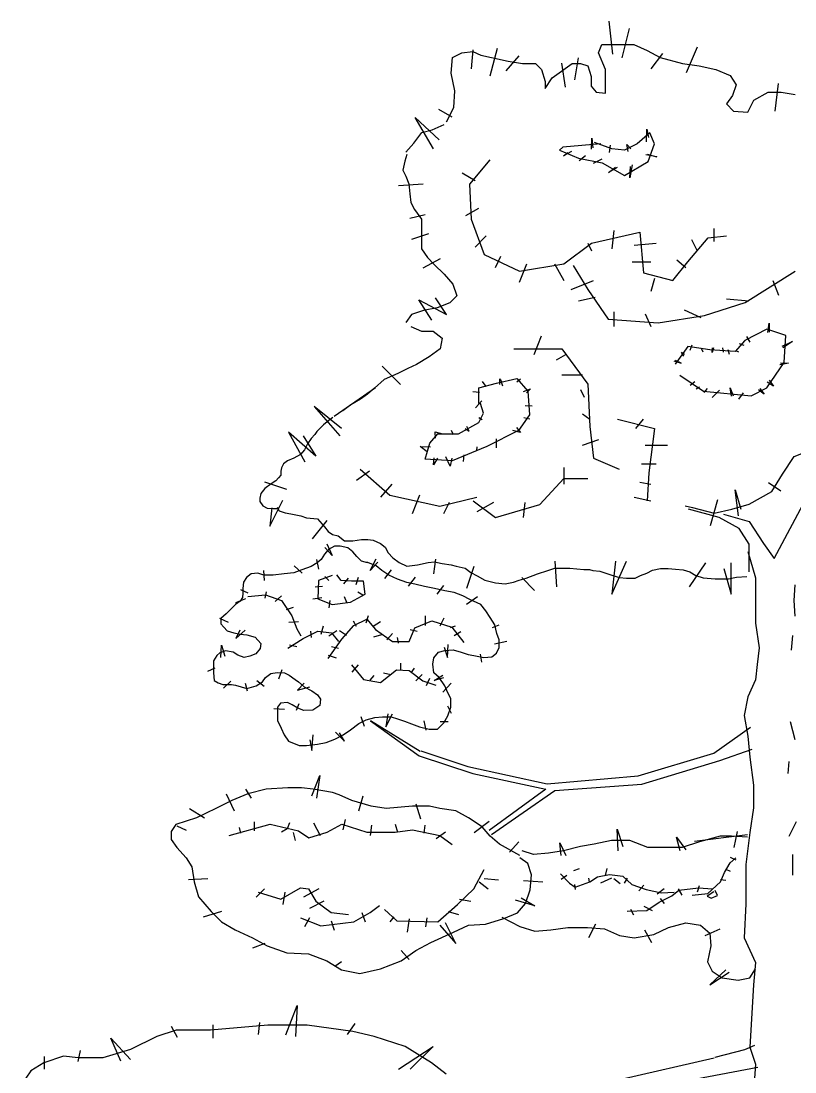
# Model space of a CAD drawing. Extents: x -2.43 to 2.41, y -0.04 to 6.77.
# Drawn here: x -2.053 to 0.241, y 3.659 to 6.773 of the extents above; entities that cross this region are included whole.
import ezdxf

# ---------------------------------------------------------------- set-up
doc = ezdxf.new("R2010")
doc.units = 0
doc.header["$LTSCALE"] = 25
doc.header["$MEASUREMENT"] = 0
doc.layers.get('0').update_dxf_attribs({"linetype": 'CONTINUOUS'})

msp = doc.modelspace()

# ---------------------------------------------------------------- linework, layer by layer
for p, q in [((-0.2981, 6.6745), (-0.309, 6.7726)), ((-0.2709, 6.6636), (-0.2491, 6.7508)), ((-0.3412, 6.6784), (-0.3306, 6.703)), ((-0.3306, 6.703), (-0.2849, 6.703)), ((-0.2849, 6.703), (-0.2357, 6.703)), ((-0.2357, 6.703), (-0.197, 6.6854)), ((-0.0802, 6.62), (-0.0476, 6.6963)), ((-0.7771, 6.6186), (-0.7736, 6.6643)), ((-0.7736, 6.6643), (-0.7455, 6.6784)), ((-0.7455, 6.6784), (-0.7138, 6.6819)), ((-0.7129, 6.6876), (-0.7185, 6.6309)), ((-0.7138, 6.6819), (-0.6892, 6.6713)), ((-0.6892, 6.6713), (-0.6576, 6.6643)), ((-0.6413, 6.6909), (-0.6631, 6.6091)), ((-0.6576, 6.6643), (-0.6084, 6.6537)), ((-0.6141, 6.6255), (-0.576, 6.6691)), ((-0.3201, 6.6291), (-0.3412, 6.6784)), ((-0.197, 6.6854), (-0.1583, 6.6643)), ((-0.1517, 6.6762), (-0.1857, 6.6309)), ((-0.1583, 6.6643), (-0.0915, 6.6467)), ((-0.6084, 6.6537), (-0.5662, 6.6467)), ((-0.5662, 6.6467), (-0.5275, 6.6467)), ((-0.5275, 6.6467), (-0.5099, 6.6291)), ((-0.4783, 6.6045), (-0.4185, 6.6467)), ((-0.4507, 6.6473), (-0.4398, 6.5764)), ((-0.4185, 6.6467), (-0.3939, 6.6467)), ((-0.4016, 6.6636), (-0.4125, 6.5982)), ((-0.3939, 6.6467), (-0.3728, 6.6397)), ((-0.3728, 6.6397), (-0.3622, 6.608)), ((-0.0915, 6.6467), (-0.0423, 6.6397)), ((-0.0423, 6.6397), (0.0069, 6.6291)), ((-0.7666, 6.5658), (-0.7771, 6.6186)), ((-0.5099, 6.6291), (-0.4994, 6.5939)), ((-0.4994, 6.5728), (-0.4783, 6.6045)), ((-0.3622, 6.608), (-0.3622, 6.5799)), ((-0.3201, 6.5939), (-0.3201, 6.6291)), ((0.0069, 6.6291), (0.0491, 6.6115)), ((0.0491, 6.6115), (0.0667, 6.5834)), ((-0.4994, 6.5939), (-0.4994, 6.5728)), ((-0.3622, 6.5799), (-0.3482, 6.5623)), ((-0.3201, 6.5588), (-0.3201, 6.5939)), ((0.0667, 6.5834), (0.0562, 6.5517)), ((0.1921, 6.5873), (0.1813, 6.5055)), ((-0.7701, 6.5166), (-0.7666, 6.5658)), ((-0.3482, 6.5623), (-0.3201, 6.5588)), ((0.0562, 6.5517), (0.0386, 6.5271)), ((0.1194, 6.5377), (0.1616, 6.5623)), ((0.1616, 6.5623), (0.2003, 6.5623)), ((0.2003, 6.5623), (0.2425, 6.5552)), ((-0.8149, 6.5117), (-0.7752, 6.489)), ((-0.7912, 6.4743), (-0.7701, 6.5166)), ((0.0386, 6.5271), (0.0597, 6.506)), ((0.1019, 6.5025), (0.1194, 6.5377)), ((-0.8299, 6.3936), (-0.8843, 6.4863)), ((-0.8843, 6.4863), (-0.8135, 6.4208)), ((0.0597, 6.506), (0.1019, 6.5025)), ((-0.8648, 6.4424), (-0.8336, 6.4502)), ((-0.8336, 6.4502), (-0.7986, 6.4658)), ((-0.1987, 6.415), (-0.198, 6.4521)), ((-0.198, 6.4521), (-0.1923, 6.4271)), ((-0.8882, 6.4112), (-0.8648, 6.4424)), ((-0.3621, 6.3928), (-0.3607, 6.4257)), ((-0.3607, 6.4257), (-0.3578, 6.3971)), ((-0.1889, 6.4412), (-0.2264, 6.4084)), ((-0.1748, 6.4084), (-0.1889, 6.4412)), ((-0.9115, 6.3839), (-0.8882, 6.4112)), ((-0.4468, 6.399), (-0.4562, 6.3896)), ((-0.4562, 6.3896), (-0.3999, 6.3661)), ((-0.3343, 6.4084), (-0.4468, 6.399)), ((-0.4213, 6.3864), (-0.4449, 6.3728)), ((-0.3014, 6.3943), (-0.353, 6.4131)), ((-0.3086, 6.3828), (-0.305, 6.405)), ((-0.2639, 6.3896), (-0.3014, 6.3943)), ((-0.2264, 6.4084), (-0.2639, 6.3896)), ((-0.253, 6.3857), (-0.2565, 6.4064)), ((-0.2565, 6.4064), (-0.2451, 6.3935)), ((-0.1936, 6.3568), (-0.1748, 6.4084)), ((-0.9151, 6.3569), (-0.9209, 6.3307)), ((-0.9093, 6.3772), (-0.9151, 6.3569)), ((-0.663, 6.3609), (-0.7234, 6.2896)), ((-0.4449, 6.3728), (-0.432, 6.3828)), ((-0.3999, 6.3661), (-0.3296, 6.3521)), ((-0.3799, 6.3728), (-0.3985, 6.3586)), ((-0.3314, 6.3629), (-0.3564, 6.3507)), ((-0.2639, 6.3145), (-0.1936, 6.3568)), ((-0.1681, 6.37), (-0.2009, 6.3764)), ((-0.1966, 6.3786), (-0.1681, 6.37)), ((-0.9209, 6.3307), (-0.9122, 6.3132)), ((-0.7453, 6.3225), (-0.7069, 6.3006)), ((-0.3296, 6.3521), (-0.2639, 6.3145)), ((-0.3115, 6.3236), (-0.2908, 6.3393)), ((-0.2851, 6.3386), (-0.3115, 6.3236)), ((-0.2408, 6.3464), (-0.248, 6.3079)), ((-0.248, 6.3079), (-0.2465, 6.3414)), ((-0.934, 6.2848), (-0.8603, 6.2905)), ((-0.9122, 6.3132), (-0.9034, 6.2899)), ((-0.9034, 6.2899), (-0.9005, 6.2608)), ((-0.9005, 6.2608), (-0.8976, 6.2346)), ((-0.7234, 6.2896), (-0.7179, 6.1853)), ((-0.8976, 6.2346), (-0.886, 6.2143)), ((-0.8999, 6.1884), (-0.8546, 6.1997)), ((-0.886, 6.2143), (-0.8656, 6.1852)), ((-0.7343, 6.1963), (-0.6959, 6.2183)), ((-0.8656, 6.1852), (-0.8656, 6.159)), ((-0.7179, 6.1853), (-0.6795, 6.0811)), ((-0.8943, 6.126), (-0.8433, 6.143)), ((-0.8656, 6.159), (-0.8656, 6.1328)), ((-0.7069, 6.103), (-0.674, 6.1359)), ((-0.3614, 6.114), (-0.2188, 6.1469)), ((-0.2956, 6.1524), (-0.3011, 6.0975)), ((-0.2188, 6.1469), (-0.2079, 6.0262)), ((-0.0159, 6.1305), (0.0389, 6.1359)), ((0.0005, 6.1579), (0.0005, 6.1195)), ((-0.8656, 6.1328), (-0.8656, 6.0979)), ((-0.4437, 6.0536), (-0.3614, 6.114)), ((-0.3724, 6.114), (-0.3614, 6.0921)), ((-0.2353, 6.1085), (-0.1695, 6.114)), ((-0.0763, 6.0591), (-0.0159, 6.1305)), ((-0.0653, 6.125), (-0.0488, 6.0921)), ((-0.8656, 6.0979), (-0.8482, 6.0717)), ((-0.6795, 6.0811), (-0.5753, 6.0317)), ((-0.6466, 6.0427), (-0.6301, 6.0756)), ((-0.8603, 6.0409), (-0.8092, 6.0693)), ((-0.8482, 6.0717), (-0.8278, 6.0513)), ((-0.8278, 6.0513), (-0.7988, 6.0222)), ((-0.5753, 6.0317), (-0.4437, 6.0536)), ((-0.5753, 5.9988), (-0.5534, 6.0536)), ((-0.4711, 6.0536), (-0.4437, 6.0043)), ((-0.4163, 6.0482), (-0.3724, 5.9768)), ((-0.2408, 6.0591), (-0.1859, 6.0591)), ((-0.1201, 6.0043), (-0.0763, 6.0591)), ((-0.1092, 6.0646), (-0.0817, 6.0427)), ((-0.7988, 6.0222), (-0.7726, 5.9931)), ((-0.2079, 6.0262), (-0.1201, 6.0043)), ((0.0937, 5.9384), (0.2418, 6.0317)), ((-0.7726, 5.9931), (-0.761, 5.9582)), ((-0.4217, 5.9768), (-0.3559, 6.0043)), ((-0.175, 6.0097), (-0.1859, 5.9713)), ((0.176, 6.0043), (0.1925, 5.9604)), ((-0.7917, 5.903), (-0.8244, 5.9521)), ((-0.761, 5.9582), (-0.7813, 5.9378)), ((-0.3998, 5.9439), (-0.3505, 5.9549)), ((-0.3724, 5.9768), (-0.3121, 5.889)), ((0.0389, 5.9494), (0.1047, 5.9439)), ((-0.8353, 5.8867), (-0.8734, 5.9466)), ((-0.8734, 5.9466), (-0.7917, 5.903)), ((-0.8191, 5.9232), (-0.8598, 5.9145)), ((-0.7813, 5.9378), (-0.8191, 5.9232)), ((-0.0872, 5.9165), (-0.0379, 5.8945)), ((-0.0269, 5.9), (0.0937, 5.9384)), ((-0.8947, 5.9029), (-0.9122, 5.8796)), ((-0.8598, 5.9145), (-0.8947, 5.9029)), ((-0.3121, 5.889), (-0.164, 5.878)), ((-0.2956, 5.911), (-0.2956, 5.8671)), ((-0.2024, 5.9055), (-0.1859, 5.8671)), ((-0.164, 5.878), (-0.0269, 5.9)), ((-0.8976, 5.868), (-0.8656, 5.8534)), ((0.1581, 5.8594), (0.0924, 5.8265)), ((0.2144, 5.8406), (0.1581, 5.8594)), ((0.161, 5.8496), (0.1646, 5.8773)), ((0.1646, 5.8773), (0.1654, 5.8505)), ((-0.8656, 5.8534), (-0.8308, 5.8534)), ((-0.8308, 5.8534), (-0.8046, 5.833)), ((-0.8046, 5.833), (-0.8104, 5.801)), ((-0.5314, 5.7848), (-0.5095, 5.8396)), ((0.0924, 5.8265), (0.0643, 5.7937)), ((0.0975, 5.8379), (0.1073, 5.8209)), ((0.2097, 5.7609), (0.2144, 5.8406)), ((-0.8104, 5.801), (-0.8424, 5.7777)), ((-0.5917, 5.8012), (-0.4492, 5.8012)), ((-0.4492, 5.8012), (-0.3724, 5.697)), ((-0.0764, 5.8078), (-0.1139, 5.7562)), ((-0.0107, 5.7984), (-0.0764, 5.8078)), ((-0.0645, 5.812), (-0.0698, 5.7968)), ((-0.0367, 5.803), (-0.0314, 5.7923)), ((0.0643, 5.7937), (-0.0107, 5.7984)), ((0, 5.8039), (-0.0036, 5.7905)), ((-0.0036, 5.7905), (-0.0027, 5.8039)), ((0.0295, 5.7914), (0.0277, 5.8048)), ((0.042, 5.7995), (0.0465, 5.786)), ((0.0653, 5.7968), (0.0742, 5.7923)), ((0.076, 5.8174), (0.0903, 5.812)), ((0.203, 5.8093), (0.2343, 5.8227)), ((0.2343, 5.8227), (0.2057, 5.8048)), ((-0.8424, 5.7777), (-0.8802, 5.7545)), ((-0.4656, 5.7683), (-0.4382, 5.7848)), ((-0.1172, 5.7654), (-0.0958, 5.7592)), ((-0.0958, 5.7592), (-0.1128, 5.7672)), ((-0.0877, 5.7798), (-0.0949, 5.7914)), ((-0.0949, 5.7914), (-0.0859, 5.7851)), ((0.1581, 5.6858), (0.2097, 5.7609)), ((-0.9824, 5.7504), (-0.9279, 5.6959)), ((-0.9064, 5.7428), (-0.9354, 5.7283)), ((-0.8802, 5.7545), (-0.9064, 5.7428)), ((0.2218, 5.7592), (0.1968, 5.7538)), ((0.1985, 5.7601), (0.2218, 5.7592)), ((-0.9761, 5.7108), (-1.0052, 5.6846)), ((-0.9354, 5.7283), (-0.9761, 5.7108)), ((-0.6953, 5.6858), (-0.6437, 5.6999)), ((-0.6856, 5.705), (-0.6752, 5.6894)), ((-0.6437, 5.6999), (-0.5828, 5.7139)), ((-0.6335, 5.6959), (-0.6335, 5.7129)), ((-0.6335, 5.7129), (-0.6309, 5.7103)), ((-0.6309, 5.7103), (-0.6257, 5.692)), ((-0.5828, 5.7139), (-0.55, 5.6764)), ((-0.5827, 5.7037), (-0.5723, 5.7129)), ((-0.4492, 5.7244), (-0.3888, 5.7244)), ((-0.0998, 5.7233), (-0.0295, 5.6764)), ((-0.0555, 5.7037), (-0.0689, 5.693)), ((0.178, 5.6903), (0.1592, 5.7028)), ((0.1646, 5.7082), (0.178, 5.6903)), ((-1.1246, 5.6017), (-1.0023, 5.6867)), ((-1.0052, 5.6846), (-1.0256, 5.6672)), ((-0.7129, 5.6751), (-0.6934, 5.6725)), ((-0.6953, 5.6389), (-0.6953, 5.6858)), ((-0.5632, 5.6751), (-0.5423, 5.6829)), ((-0.5423, 5.6829), (-0.554, 5.6712)), ((-0.55, 5.6764), (-0.5453, 5.606)), ((-0.3943, 5.6805), (-0.3834, 5.6586)), ((-0.3724, 5.697), (-0.3669, 5.5708)), ((-0.0412, 5.6876), (-0.051, 5.6822)), ((-0.0295, 5.6764), (0.1112, 5.6623)), ((-0.0188, 5.684), (-0.0287, 5.6724)), ((0.0178, 5.6786), (-0.0036, 5.6572)), ((0.0536, 5.6616), (0.0492, 5.6858)), ((0.0492, 5.6858), (0.0581, 5.6625)), ((0.0876, 5.6706), (0.0742, 5.6518)), ((0.1112, 5.6623), (0.1581, 5.6858)), ((0.1502, 5.667), (0.1332, 5.6795)), ((0.1377, 5.684), (0.1502, 5.667)), ((-1.0459, 5.6526), (-1.075, 5.6352)), ((-1.0256, 5.6672), (-1.0459, 5.6526)), ((-0.7051, 5.6269), (-0.6869, 5.6477)), ((-0.6813, 5.6107), (-0.6906, 5.6389)), ((-1.1022, 5.5651), (-1.184, 5.6305)), ((-1.184, 5.6305), (-1.1077, 5.5433)), ((-1.075, 5.6352), (-1.0983, 5.6177)), ((-0.6953, 5.5826), (-0.6813, 5.6107)), ((-0.5453, 5.606), (-0.5781, 5.5591)), ((-0.558, 5.6334), (-0.5371, 5.6321)), ((-0.3888, 5.6092), (-0.3669, 5.5927)), ((-1.1557, 5.5765), (-1.1755, 5.5567)), ((-1.1405, 5.5887), (-1.1557, 5.5765)), ((-1.1283, 5.5979), (-1.1405, 5.5887)), ((-0.7563, 5.5497), (-0.6953, 5.5826)), ((-0.696, 5.5982), (-0.6856, 5.5917)), ((-0.5619, 5.5982), (-0.5449, 5.5943)), ((-0.2846, 5.5927), (-0.175, 5.5653)), ((-0.2298, 5.5653), (-0.2079, 5.5927)), ((-1.1785, 5.4833), (-1.2602, 5.5542)), ((-1.2602, 5.5542), (-1.2112, 5.467)), ((-1.2166, 5.5433), (-1.1785, 5.4833)), ((-1.1816, 5.5476), (-1.1923, 5.5354)), ((-1.1755, 5.5567), (-1.1816, 5.5476)), ((-0.8407, 5.5216), (-0.8172, 5.5497)), ((-0.8236, 5.537), (-0.8249, 5.5552)), ((-0.8249, 5.5552), (-0.8028, 5.55)), ((-0.8172, 5.5497), (-0.7563, 5.5497)), ((-0.7702, 5.5461), (-0.7768, 5.5591)), ((-0.7364, 5.5656), (-0.7247, 5.5578)), ((-0.7247, 5.5578), (-0.7312, 5.5708)), ((-0.5781, 5.5591), (-0.6719, 5.5122)), ((-0.5723, 5.5539), (-0.5944, 5.5591)), ((-0.584, 5.5682), (-0.5723, 5.5539)), ((-0.3669, 5.5708), (-0.3559, 5.4775)), ((-0.175, 5.5653), (-0.1914, 5.4336)), ((-1.203, 5.5201), (-1.2121, 5.5018)), ((-1.1923, 5.5354), (-1.203, 5.5201)), ((-0.8484, 5.4966), (-0.8692, 5.5122)), ((-0.8692, 5.5122), (-0.8393, 5.5109)), ((-0.8547, 5.4746), (-0.8407, 5.5216)), ((-0.6719, 5.5122), (-0.775, 5.4699)), ((-0.6439, 5.5344), (-0.6439, 5.5083)), ((-0.3888, 5.5159), (-0.3395, 5.5323)), ((-0.2024, 5.5159), (-0.1366, 5.5159)), ((-1.2243, 5.4881), (-1.2441, 5.4774)), ((-1.2121, 5.5018), (-1.2243, 5.4881)), ((-0.7807, 5.4536), (-0.7937, 5.4809)), ((-0.7403, 5.4875), (-0.7416, 5.4679)), ((-0.7012, 5.5109), (-0.7025, 5.5005)), ((0.2046, 5.4302), (0.2392, 5.4821)), ((0.2392, 5.4821), (0.301, 5.5069)), ((-1.2746, 5.4607), (-1.2807, 5.4485)), ((-1.2624, 5.4698), (-1.2746, 5.4607)), ((-1.2441, 5.4774), (-1.2624, 5.4698)), ((-0.775, 5.4699), (-0.8547, 5.4746)), ((-0.8302, 5.4575), (-0.8276, 5.4783)), ((-0.8184, 5.477), (-0.8302, 5.4575)), ((-0.7755, 5.477), (-0.7807, 5.4536)), ((-0.4437, 5.45), (-0.4437, 5.4007)), ((-0.3559, 5.4775), (-0.2792, 5.4446)), ((-0.2134, 5.461), (-0.1695, 5.461)), ((-1.2898, 5.4195), (-1.2974, 5.4104)), ((-1.2822, 5.4271), (-1.2898, 5.4195)), ((-1.2807, 5.4485), (-1.2822, 5.4393)), ((-1.2822, 5.4393), (-1.2822, 5.4271)), ((-1.0195, 5.4391), (-1.0579, 5.4116)), ((-1.0469, 5.4446), (-0.9592, 5.3677)), ((-0.1914, 5.4336), (-0.1969, 5.3513)), ((0.1725, 5.3783), (0.2046, 5.4302)), ((-1.3294, 5.3875), (-1.3416, 5.3723)), ((-1.331, 5.407), (-1.2657, 5.3852)), ((-1.3112, 5.4012), (-1.3294, 5.3875)), ((-1.2974, 5.4104), (-1.3112, 5.4012)), ((-0.9537, 5.4007), (-0.9866, 5.3622)), ((-0.515, 5.3403), (-0.4437, 5.4171)), ((-0.4437, 5.4171), (-0.3724, 5.4171)), ((-0.2188, 5.4061), (-0.1859, 5.4007)), ((0.1626, 5.4055), (0.1997, 5.3808)), ((-1.3416, 5.3723), (-1.3447, 5.3585)), ((-1.3447, 5.3585), (-1.3447, 5.3494)), ((-0.9592, 5.3677), (-0.8111, 5.3348)), ((-0.8714, 5.3677), (-0.8934, 5.3129)), ((-0.8111, 5.3348), (-0.7014, 5.3622)), ((-0.2353, 5.3622), (-0.1859, 5.3513)), ((0.0737, 5.3066), (0.0638, 5.3832)), ((0.0638, 5.3832), (0.0811, 5.3264)), ((0.1058, 5.3412), (0.1725, 5.3783)), ((0.1799, 5.1805), (0.2812, 5.3709)), ((-1.3447, 5.3494), (-1.3355, 5.3357)), ((-1.3355, 5.3357), (-1.3233, 5.3296)), ((-1.3233, 5.3296), (-1.3051, 5.328)), ((-1.3147, 5.2762), (-1.2766, 5.3525)), ((-1.3092, 5.3307), (-1.3147, 5.2762)), ((-1.3051, 5.328), (-1.2929, 5.328)), ((-1.2931, 5.3325), (-1.2873, 5.3209)), ((-0.7837, 5.3458), (-0.8001, 5.3129)), ((-0.7124, 5.3513), (-0.6466, 5.3019)), ((-0.6521, 5.3458), (-0.7014, 5.3183)), ((-0.6466, 5.3019), (-0.515, 5.3403)), ((-0.5588, 5.3458), (-0.5643, 5.3019)), ((-0.0844, 5.3363), (-0.0622, 5.3313)), ((0.0169, 5.3017), (-0.0745, 5.3264)), ((-0.0622, 5.3313), (0.002, 5.314)), ((0.0119, 5.3536), (-0.0103, 5.2769)), ((0.002, 5.314), (0.0539, 5.3264)), ((0.0539, 5.3264), (0.1058, 5.3412)), ((-1.2873, 5.3209), (-1.2699, 5.315)), ((-1.2699, 5.315), (-1.2524, 5.3121)), ((-1.2524, 5.3121), (-1.2233, 5.3063)), ((-1.2233, 5.3063), (-1.2059, 5.3005)), ((-1.2059, 5.3005), (-1.1739, 5.2976)), ((-1.1739, 5.2976), (-1.1535, 5.2743)), ((0.0761, 5.2695), (0.0169, 5.3017)), ((0.0292, 5.3115), (0.1058, 5.2893)), ((-1.1458, 5.2925), (-1.1894, 5.238)), ((-1.1535, 5.2743), (-1.1419, 5.2597)), ((0.1058, 5.2225), (0.0761, 5.2695)), ((0.1058, 5.2893), (0.1478, 5.225)), ((-1.1419, 5.2597), (-1.1289, 5.2511)), ((-1.1289, 5.2511), (-1.1123, 5.247)), ((-1.1123, 5.247), (-1.0936, 5.2324)), ((-1.0936, 5.2324), (-1.0686, 5.2324)), ((-1.0686, 5.2324), (-1.0437, 5.2366)), ((-1.0437, 5.2366), (-1.0249, 5.2366)), ((-1.0249, 5.2366), (-1.0083, 5.2345)), ((-1.0083, 5.2345), (-0.9875, 5.2241)), ((-1.1409, 5.2065), (-1.1529, 5.1928)), ((-1.1303, 5.189), (-1.1524, 5.2132)), ((-1.1464, 5.2232), (-1.1303, 5.189)), ((-1.1238, 5.2168), (-1.1409, 5.2065)), ((-1.1066, 5.2168), (-1.1238, 5.2168)), ((-1.0843, 5.2117), (-1.1066, 5.2168)), ((-1.0689, 5.1997), (-1.0843, 5.2117)), ((-0.9875, 5.2241), (-0.973, 5.2137)), ((-0.973, 5.2137), (-0.9647, 5.197)), ((0.1018, 5.2006), (0.1241, 5.1224)), ((0.1058, 5.141), (0.1058, 5.2225)), ((0.1478, 5.225), (0.1799, 5.1805)), ((-1.1766, 5.1769), (-1.1706, 5.1487)), ((-1.1632, 5.1773), (-1.1752, 5.1671)), ((-1.1529, 5.1928), (-1.1632, 5.1773)), ((-1.0569, 5.1859), (-1.0689, 5.1997)), ((-1.0431, 5.1722), (-1.0569, 5.1859)), ((-1.026, 5.1671), (-1.0431, 5.1722)), ((-1.0176, 5.1447), (-0.9995, 5.1789)), ((-0.9647, 5.197), (-0.9501, 5.1825)), ((-0.9501, 5.1825), (-0.9314, 5.1679)), ((-0.8462, 5.1679), (-0.8274, 5.17)), ((-0.8244, 5.1781), (-0.8299, 5.1345)), ((-0.8274, 5.17), (-0.8046, 5.1658)), ((-0.4703, 5.1726), (-0.4649, 5.0963)), ((-0.2905, 5.1726), (-0.3014, 5.0745)), ((-0.3014, 5.0745), (-0.2579, 5.1726)), ((-1.3336, 5.1447), (-1.3316, 5.1145)), ((-1.2198, 5.1465), (-1.2438, 5.1379)), ((-1.243, 5.1588), (-1.2189, 5.1366)), ((-1.1924, 5.1568), (-1.2198, 5.1465)), ((-1.1752, 5.1671), (-1.1924, 5.1568)), ((-1.0003, 5.1585), (-1.0277, 5.1688)), ((-0.9954, 5.1688), (-1.0176, 5.1447)), ((-0.9831, 5.1447), (-1.0003, 5.1585)), ((-0.9625, 5.131), (-0.9831, 5.1447)), ((-0.9552, 5.1467), (-0.9753, 5.1205)), ((-0.9314, 5.1679), (-0.9085, 5.1575)), ((-0.9085, 5.1575), (-0.8773, 5.1617)), ((-0.8773, 5.1617), (-0.8462, 5.1679)), ((-0.8046, 5.1658), (-0.7775, 5.1617)), ((-0.7775, 5.1617), (-0.763, 5.1575)), ((-0.763, 5.1575), (-0.736, 5.1513)), ((-0.736, 5.1513), (-0.7193, 5.1388)), ((-0.71, 5.1563), (-0.7318, 5.0909)), ((-0.7193, 5.1388), (-0.7006, 5.1284)), ((-0.5218, 5.1346), (-0.4906, 5.145)), ((-0.4906, 5.145), (-0.4699, 5.1513)), ((-0.4699, 5.1513), (-0.4428, 5.1513)), ((-0.4428, 5.1513), (-0.4262, 5.1513)), ((-0.4262, 5.1513), (-0.4054, 5.1492)), ((-0.4054, 5.1492), (-0.3846, 5.1471)), ((-0.3846, 5.1471), (-0.368, 5.1471)), ((-0.368, 5.1471), (-0.3576, 5.145)), ((-0.3576, 5.145), (-0.3368, 5.143)), ((-0.3368, 5.143), (-0.3015, 5.1305)), ((-0.1977, 5.1368), (-0.1806, 5.1453)), ((-0.1806, 5.1453), (-0.1568, 5.1504)), ((-0.1568, 5.1504), (-0.1346, 5.1504)), ((-0.1346, 5.1504), (-0.1125, 5.1487)), ((-0.1125, 5.1487), (-0.0903, 5.147)), ((-0.0903, 5.147), (-0.0698, 5.1402)), ((-0.0236, 5.1672), (-0.0726, 5.0963)), ((-0.0698, 5.1402), (-0.0528, 5.13)), ((0.0309, 5.1508), (0.0527, 5.0745)), ((0.0527, 5.0745), (0.0527, 5.1672)), ((-1.3931, 5.1104), (-1.3948, 5.0915)), ((-1.3845, 5.1241), (-1.3931, 5.1104)), ((-1.3708, 5.1344), (-1.3845, 5.1241)), ((-1.3502, 5.1362), (-1.3708, 5.1344)), ((-1.333, 5.131), (-1.3502, 5.1362)), ((-1.3056, 5.131), (-1.333, 5.131)), ((-1.273, 5.1344), (-1.3056, 5.131)), ((-1.2438, 5.1379), (-1.273, 5.1344)), ((-1.1708, 5.115), (-1.1732, 5.0602)), ((-1.1303, 5.1293), (-1.1708, 5.115)), ((-1.1518, 5.1269), (-1.1399, 5.115)), ((-1.1041, 5.115), (-1.1161, 5.1316)), ((-1.0732, 5.1126), (-1.1041, 5.115)), ((-1.0827, 5.1221), (-1.097, 5.1054)), ((-1.0375, 5.1126), (-1.0732, 5.1126)), ((-1.0589, 5.1031), (-1.0518, 5.1245)), ((-1.0327, 5.0745), (-1.0375, 5.1126)), ((-0.9368, 5.119), (-0.9625, 5.131)), ((-0.9094, 5.1087), (-0.9368, 5.119)), ((-0.8853, 5.1036), (-0.9094, 5.1087)), ((-0.8847, 5.1245), (-0.9048, 5.0983)), ((-0.7006, 5.1284), (-0.6778, 5.1159)), ((-0.6778, 5.1159), (-0.6466, 5.1076)), ((-0.6466, 5.1076), (-0.6175, 5.1055)), ((-0.6175, 5.1055), (-0.5925, 5.1097)), ((-0.5925, 5.1097), (-0.5759, 5.1159)), ((-0.5759, 5.1159), (-0.5551, 5.1222)), ((-0.5684, 5.1236), (-0.5302, 5.0854)), ((-0.5551, 5.1222), (-0.5218, 5.1346)), ((-0.3015, 5.1305), (-0.2786, 5.1242)), ((-0.2786, 5.1242), (-0.2578, 5.1222)), ((-0.2578, 5.1222), (-0.2453, 5.1222)), ((-0.2453, 5.1222), (-0.2318, 5.1214)), ((-0.2318, 5.1214), (-0.2164, 5.13)), ((-0.2164, 5.13), (-0.1977, 5.1368)), ((-0.0528, 5.13), (-0.0306, 5.1231)), ((-0.0306, 5.1231), (0.0052, 5.1197)), ((0.0052, 5.1197), (0.0444, 5.1197)), ((0.0444, 5.1197), (0.0682, 5.1249)), ((0.0682, 5.1249), (0.0989, 5.1266)), ((0.1241, 5.1224), (0.1241, 5.061)), ((-1.4021, 5.0883), (-1.3799, 5.0782)), ((-1.3948, 5.0778), (-1.3965, 5.0641)), ((-1.3948, 5.0915), (-1.3948, 5.0778)), ((-1.3256, 5.0816), (-1.3303, 5.0626)), ((-1.1803, 5.0959), (-1.1589, 5.0983)), ((-1.0541, 5.0816), (-1.0399, 5.0721)), ((-0.8562, 5.0967), (-0.8853, 5.1036)), ((-0.827, 5.0915), (-0.8562, 5.0967)), ((-0.7961, 5.0847), (-0.827, 5.0915)), ((-0.8002, 5.1004), (-0.8203, 5.0742)), ((-0.7687, 5.0795), (-0.7961, 5.0847)), ((-0.743, 5.0692), (-0.7687, 5.0795)), ((0.2413, 5.1021), (0.2377, 5.0556)), ((-1.4033, 5.0538), (-1.4171, 5.0435)), ((-1.4162, 5.05), (-1.386, 5.0621)), ((-1.3965, 5.0641), (-1.4033, 5.0538)), ((-1.3803, 5.0673), (-1.3279, 5.0721)), ((-1.3279, 5.0721), (-1.2803, 5.0554)), ((-1.2803, 5.0697), (-1.2994, 5.053)), ((-1.2803, 5.0554), (-1.2494, 5.0102)), ((-1.1875, 5.0602), (-1.1613, 5.0649)), ((-1.1732, 5.0602), (-1.1303, 5.0435)), ((-1.1375, 5.0554), (-1.1399, 5.034)), ((-1.1303, 5.0435), (-1.0756, 5.0507)), ((-1.0946, 5.0673), (-1.0875, 5.0507)), ((-1.0756, 5.0507), (-1.0327, 5.0745)), ((-0.7224, 5.0589), (-0.743, 5.0692)), ((-0.6995, 5.0661), (-0.7317, 5.044)), ((-0.6898, 5.0435), (-0.7224, 5.0589)), ((0.1241, 5.061), (0.1241, 4.9884)), ((0.2377, 5.0556), (0.2413, 5.009)), ((-1.4445, 5.016), (-1.46, 5.0023)), ((-1.4308, 5.0298), (-1.4445, 5.016)), ((-1.4171, 5.0435), (-1.4308, 5.0298)), ((-1.266, 5.0292), (-1.2446, 5.0364)), ((-0.6744, 5.0246), (-0.6898, 5.0435)), ((-0.6624, 5.0057), (-0.6744, 5.0246)), ((-1.4645, 5.0037), (-1.4383, 4.9916)), ((-1.46, 5.0023), (-1.46, 4.9869)), ((-1.46, 4.9869), (-1.4514, 4.9766)), ((-1.2589, 4.9911), (-1.2303, 4.9935)), ((-1.2494, 5.0102), (-1.2351, 4.9721)), ((-1.0684, 4.9959), (-1.0589, 4.9792)), ((-1.0661, 4.9816), (-1.028, 5.0006)), ((-1.0232, 5.0102), (-1.0303, 4.9887)), ((-1.028, 5.0006), (-1.0018, 4.9697)), ((-1.0089, 4.9792), (-0.9875, 4.9935)), ((-0.8851, 4.9744), (-0.8351, 4.9959)), ((-0.8542, 5.0102), (-0.8542, 4.9816)), ((-0.8351, 4.9959), (-0.7756, 4.9768)), ((-0.7994, 5.003), (-0.8113, 4.9792)), ((-0.6486, 4.9834), (-0.6624, 5.0057)), ((-0.6552, 4.9755), (-0.6351, 4.9835)), ((-0.6418, 4.9577), (-0.6486, 4.9834)), ((0.1241, 4.9884), (0.1353, 4.9159)), ((-1.4514, 4.9766), (-1.4411, 4.9663)), ((-1.4411, 4.9663), (-1.4222, 4.9594)), ((-1.4222, 4.9594), (-1.4033, 4.956)), ((-1.4041, 4.9674), (-1.4162, 4.9433)), ((-1.4162, 4.9433), (-1.388, 4.9674)), ((-1.4033, 4.956), (-1.3828, 4.9542)), ((-1.3828, 4.9542), (-1.3588, 4.9474)), ((-1.2351, 4.9721), (-1.2232, 4.9506)), ((-1.216, 4.9435), (-1.1732, 4.9649)), ((-1.1946, 4.9649), (-1.1922, 4.9459)), ((-1.1732, 4.9649), (-1.1327, 4.9601)), ((-1.1565, 4.9792), (-1.1637, 4.9554)), ((-1.1399, 4.9506), (-1.1161, 4.9673)), ((-1.1327, 4.9601), (-1.1113, 4.9339)), ((-1.1089, 4.9673), (-1.0875, 4.953)), ((-1.1018, 4.9411), (-1.0661, 4.9816)), ((-1.0065, 4.9482), (-0.9827, 4.9554)), ((-1.0018, 4.9697), (-0.9518, 4.9339)), ((-0.9684, 4.9387), (-0.9518, 4.9578)), ((-0.9018, 4.9339), (-0.8851, 4.9744)), ((-0.8994, 4.9697), (-0.878, 4.9649)), ((-0.7661, 4.9792), (-0.7804, 4.9744)), ((-0.7756, 4.9768), (-0.7399, 4.9316)), ((-0.7494, 4.9625), (-0.7685, 4.9506)), ((-0.6349, 4.9388), (-0.6418, 4.9577)), ((0.2341, 4.9517), (0.2306, 4.9087)), ((-1.4604, 4.8869), (-1.4584, 4.9231)), ((-1.4584, 4.9231), (-1.4484, 4.8909)), ((-1.3588, 4.9474), (-1.3416, 4.9285)), ((-1.3416, 4.9285), (-1.3433, 4.9131)), ((-1.2613, 4.9149), (-1.216, 4.9435)), ((-1.2565, 4.9244), (-1.2351, 4.9196)), ((-1.1422, 4.8839), (-1.1018, 4.9411)), ((-0.9518, 4.9339), (-0.9018, 4.9339)), ((-0.9375, 4.9459), (-0.9351, 4.9292)), ((-0.7881, 4.8869), (-0.7861, 4.9251)), ((-0.6492, 4.9271), (-0.6129, 4.9352)), ((-0.6349, 4.9165), (-0.6349, 4.9388)), ((-1.472, 4.8925), (-1.4823, 4.877)), ((-1.4634, 4.901), (-1.472, 4.8925)), ((-1.4462, 4.9062), (-1.4634, 4.901)), ((-1.4239, 4.9028), (-1.4462, 4.9062)), ((-1.4102, 4.8942), (-1.4239, 4.9028)), ((-1.3913, 4.8873), (-1.4102, 4.8942)), ((-1.3742, 4.8907), (-1.3913, 4.8873)), ((-1.357, 4.8976), (-1.3742, 4.8907)), ((-1.3433, 4.9131), (-1.357, 4.8976)), ((-1.1422, 4.8934), (-1.1184, 4.8863)), ((-1.1327, 4.9196), (-1.1113, 4.9149)), ((-0.8287, 4.8856), (-0.815, 4.9028)), ((-0.815, 4.9028), (-0.7961, 4.9079)), ((-0.7981, 4.9171), (-0.7881, 4.8869)), ((-0.7961, 4.9079), (-0.7721, 4.9096)), ((-0.7721, 4.9096), (-0.7481, 4.9028)), ((-0.7481, 4.9028), (-0.7275, 4.8959)), ((-0.7275, 4.8959), (-0.7104, 4.8925)), ((-0.7104, 4.8925), (-0.6812, 4.8873)), ((-0.6915, 4.8969), (-0.6874, 4.8728)), ((-0.6812, 4.8873), (-0.6572, 4.889)), ((-0.6572, 4.889), (-0.6435, 4.8993)), ((-0.6435, 4.8993), (-0.6349, 4.9165)), ((0.1353, 4.9159), (0.1297, 4.8656)), ((-1.4823, 4.877), (-1.4823, 4.8616)), ((-1.4823, 4.8616), (-1.4823, 4.841)), ((-1.0732, 4.8649), (-1.0375, 4.822)), ((-1.0708, 4.8434), (-1.0518, 4.8649)), ((-0.928, 4.8696), (-0.928, 4.8482)), ((-0.8322, 4.8667), (-0.8287, 4.8856)), ((-0.8287, 4.841), (-0.8322, 4.8667)), ((0.1297, 4.8656), (0.1241, 4.8209)), ((-1.4987, 4.8466), (-1.4766, 4.8566)), ((-1.4823, 4.841), (-1.4805, 4.8187)), ((-1.3365, 4.8152), (-1.3279, 4.8273)), ((-1.3279, 4.8273), (-1.3124, 4.8393)), ((-1.3124, 4.8393), (-1.2936, 4.8427)), ((-1.2936, 4.8427), (-1.2713, 4.841)), ((-1.2793, 4.8506), (-1.2893, 4.8224)), ((-1.2713, 4.841), (-1.2576, 4.8341)), ((-1.2576, 4.8341), (-1.2404, 4.8221)), ((-1.0065, 4.8339), (-1.0184, 4.8196)), ((-0.9875, 4.8125), (-0.9399, 4.8506)), ((-0.978, 4.841), (-0.9565, 4.8363)), ((-0.9399, 4.8506), (-0.9018, 4.8482)), ((-0.9018, 4.8482), (-0.8613, 4.8172)), ((-0.8875, 4.8553), (-0.897, 4.841)), ((-0.8637, 4.8363), (-0.8827, 4.8172)), ((-0.8133, 4.8273), (-0.8287, 4.841)), ((-0.8283, 4.8184), (-0.8022, 4.8345)), ((-0.7961, 4.8032), (-0.8133, 4.8273)), ((-1.4805, 4.8187), (-1.4685, 4.8118)), ((-1.4685, 4.8118), (-1.4548, 4.8067)), ((-1.4548, 4.8067), (-1.4291, 4.8067)), ((-1.4303, 4.8164), (-1.4524, 4.7962)), ((-1.4291, 4.8067), (-1.4171, 4.8049)), ((-1.4171, 4.8049), (-1.3999, 4.7998)), ((-1.3999, 4.7998), (-1.3828, 4.7946)), ((-1.388, 4.8103), (-1.3819, 4.7882)), ((-1.3828, 4.7946), (-1.3553, 4.8032)), ((-1.3553, 4.8032), (-1.3365, 4.8152)), ((-1.3538, 4.8184), (-1.3316, 4.8023)), ((-1.2404, 4.8221), (-1.2301, 4.8152)), ((-1.2128, 4.8103), (-1.233, 4.7902)), ((-1.233, 4.7902), (-1.1967, 4.8002)), ((-1.2301, 4.8152), (-1.213, 4.7998)), ((-1.213, 4.7998), (-1.1907, 4.7878)), ((-1.0375, 4.822), (-0.9875, 4.8125)), ((-0.8613, 4.8172), (-0.8232, 4.8053)), ((-0.8423, 4.8244), (-0.8518, 4.8029)), ((-0.8002, 4.8264), (-0.8283, 4.8184)), ((-0.8022, 4.7841), (-0.778, 4.8103)), ((-0.7876, 4.7826), (-0.7961, 4.8032)), ((0.1241, 4.8209), (0.1018, 4.7707)), ((-1.1907, 4.7878), (-1.1735, 4.7758)), ((-1.1735, 4.7758), (-1.1649, 4.7638)), ((-0.779, 4.7655), (-0.7876, 4.7826)), ((-0.779, 4.7397), (-0.779, 4.7655)), ((0.1018, 4.7707), (0.0906, 4.7149)), ((-1.3034, 4.7358), (-1.2712, 4.7338)), ((-1.2833, 4.7517), (-1.2919, 4.7397)), ((-1.2919, 4.7397), (-1.2919, 4.7208)), ((-1.2627, 4.7535), (-1.2833, 4.7517)), ((-1.249, 4.7466), (-1.2627, 4.7535)), ((-1.2318, 4.7363), (-1.249, 4.7466)), ((-1.2289, 4.7499), (-1.237, 4.7297)), ((-1.2147, 4.7294), (-1.2318, 4.7363)), ((-1.1666, 4.7449), (-1.1872, 4.7311)), ((-1.1649, 4.7638), (-1.1666, 4.7449)), ((-0.7881, 4.7438), (-0.778, 4.7217)), ((-0.7876, 4.714), (-0.779, 4.7397)), ((-1.2919, 4.7208), (-1.2919, 4.7003)), ((-1.1872, 4.7311), (-1.2147, 4.7294)), ((-1.0517, 4.6917), (-1.0294, 4.702)), ((-1.0458, 4.7116), (-1.0357, 4.6834)), ((-1.0294, 4.702), (-1.0037, 4.7088)), ((-1.0037, 4.7088), (-0.9814, 4.7106)), ((-0.9814, 4.7106), (-0.9557, 4.7106)), ((-0.9652, 4.7197), (-0.9713, 4.6814)), ((-0.9713, 4.6814), (-0.9511, 4.7197)), ((-0.9557, 4.7106), (-0.9368, 4.7054)), ((-0.9368, 4.7054), (-0.9162, 4.6985)), ((-0.7996, 4.6934), (-0.7876, 4.714)), ((0.0906, 4.7149), (0.1018, 4.6535)), ((-1.2919, 4.7003), (-1.2816, 4.6779)), ((-1.2816, 4.6779), (-1.273, 4.6574)), ((-1.098, 4.6574), (-1.0757, 4.6728)), ((-1.0757, 4.6728), (-1.0517, 4.6917)), ((-0.8698, 4.6079), (-1.0167, 4.6994)), ((-1.0167, 4.6994), (-0.8722, 4.5958)), ((-0.9162, 4.6985), (-0.8956, 4.69)), ((-0.8956, 4.69), (-0.8716, 4.6814)), ((-0.8716, 4.6814), (-0.8425, 4.6745)), ((-0.8585, 4.6995), (-0.8525, 4.6713)), ((-0.8425, 4.6745), (-0.8184, 4.6745)), ((-0.8184, 4.6745), (-0.7996, 4.6934)), ((-0.8102, 4.6975), (-0.7861, 4.6975)), ((0.0012, 4.6038), (0.11, 4.6806)), ((0.227, 4.6973), (0.2413, 4.6435)), ((-1.273, 4.6574), (-1.2593, 4.6385)), ((-1.1967, 4.6431), (-1.1907, 4.6109)), ((-1.1907, 4.6109), (-1.1867, 4.6572)), ((-1.1478, 4.635), (-1.122, 4.6453)), ((-1.122, 4.6453), (-1.098, 4.6574)), ((-1.1202, 4.6653), (-1.0941, 4.6391)), ((-1.0941, 4.6391), (-1.1082, 4.6633)), ((0.1018, 4.6535), (0.1074, 4.592)), ((-1.2593, 4.6385), (-1.2284, 4.6265)), ((-1.2284, 4.6265), (-1.2061, 4.6265)), ((-1.2061, 4.6265), (-1.1735, 4.6299)), ((-1.1735, 4.6299), (-1.1478, 4.635)), ((-0.8674, 4.6098), (-0.7286, 4.5643)), ((0.0184, 4.5814), (0.1146, 4.6151)), ((-0.8722, 4.5958), (-0.7134, 4.5429)), ((-0.2238, 4.5364), (0.0012, 4.6038)), ((-0.2127, 4.5115), (0.0184, 4.5814)), ((0.1074, 4.592), (0.1185, 4.5083)), ((0.2234, 4.5791), (0.2198, 4.5432)), ((-0.7286, 4.5643), (-0.4932, 4.5126)), ((-1.1905, 4.4765), (-1.1668, 4.5376)), ((-1.1668, 4.5376), (-1.1769, 4.4698)), ((-0.7134, 4.5429), (-0.4967, 4.4971)), ((-0.4932, 4.5126), (-0.2238, 4.5364)), ((-1.387, 4.4969), (-1.3701, 4.4698)), ((-1.326, 4.4969), (-1.3803, 4.4833)), ((-1.2617, 4.5003), (-1.326, 4.4969)), ((-1.221, 4.5003), (-1.2617, 4.5003)), ((-1.1871, 4.4969), (-1.221, 4.5003)), ((-1.1295, 4.4867), (-1.1871, 4.4969)), ((-1.1092, 4.4799), (-1.1295, 4.4867)), ((-0.4967, 4.4971), (-0.6652, 4.3743)), ((-0.658, 4.3622), (-0.4703, 4.4923)), ((-0.4703, 4.4923), (-0.2127, 4.5115)), ((0.1185, 4.5083), (0.1185, 4.4413)), ((-1.4277, 4.463), (-1.4752, 4.4392)), ((-1.4447, 4.4833), (-1.4209, 4.4325)), ((-1.3803, 4.4833), (-1.4277, 4.463)), ((-1.0719, 4.463), (-1.1092, 4.4799)), ((-1.0143, 4.446), (-1.0719, 4.463)), ((-1.0516, 4.4325), (-1.038, 4.4765)), ((-1.5531, 4.4392), (-1.509, 4.4121)), ((-1.4752, 4.4392), (-1.5328, 4.4121)), ((-0.9702, 4.4392), (-1.0143, 4.446)), ((-0.8923, 4.446), (-0.9702, 4.4392)), ((-0.8414, 4.446), (-0.8923, 4.446)), ((-0.8821, 4.4528), (-0.8686, 4.4087)), ((-0.8109, 4.4392), (-0.8414, 4.446)), ((-0.7635, 4.4325), (-0.8109, 4.4392)), ((-0.7262, 4.4121), (-0.7635, 4.4325)), ((0.1185, 4.4413), (0.1074, 4.3687)), ((-1.5938, 4.3918), (-1.6073, 4.3714)), ((-1.5633, 4.4019), (-1.5938, 4.3918)), ((-1.5328, 4.4121), (-1.5633, 4.4019)), ((-1.4359, 4.3594), (-1.3144, 4.3931)), ((-1.3616, 4.3999), (-1.3616, 4.3729)), ((-1.3144, 4.3931), (-1.23, 4.3729)), ((-1.257, 4.3965), (-1.2638, 4.3796)), ((-1.1861, 4.3965), (-1.1659, 4.3594)), ((-1.1456, 4.3695), (-1.1018, 4.3931)), ((-1.1018, 4.3931), (-1.0275, 4.3695)), ((-1.0916, 4.4066), (-1.0984, 4.3762)), ((-0.9431, 4.3931), (-0.9364, 4.3695)), ((-0.6856, 4.385), (-0.7262, 4.4121)), ((-0.7093, 4.368), (-0.6652, 4.4019)), ((0.2449, 4.3999), (0.2234, 4.3569)), ((-1.6073, 4.3714), (-1.6073, 4.3477)), ((-1.5904, 4.3884), (-1.5633, 4.3748)), ((-1.4055, 4.383), (-1.4021, 4.3661)), ((-1.2638, 4.3796), (-1.2806, 4.3695)), ((-1.2459, 4.3686), (-1.2398, 4.3442)), ((-1.23, 4.3729), (-1.1996, 4.3526)), ((-1.1996, 4.3526), (-1.1456, 4.3695)), ((-1.0275, 4.3695), (-0.9431, 4.3695)), ((-1.014, 4.3898), (-1.0174, 4.3594)), ((-0.9431, 4.3695), (-0.8925, 4.3762)), ((-0.8925, 4.3762), (-0.8115, 4.3594)), ((-0.8554, 4.3898), (-0.8587, 4.3661)), ((-0.7946, 4.3695), (-0.8216, 4.3492)), ((-0.6618, 4.3579), (-0.6856, 4.385)), ((-0.2823, 4.3138), (-0.2857, 4.3782)), ((-0.2857, 4.3782), (-0.2687, 4.3273)), ((-0.0561, 4.3423), (0.1009, 4.3621)), ((0.0702, 4.3714), (0.06, 4.324)), ((0.1074, 4.3687), (0.0962, 4.2738)), ((-1.6073, 4.3477), (-1.5904, 4.324)), ((-0.8115, 4.3594), (-0.7744, 4.3323)), ((-0.6347, 4.3341), (-0.6618, 4.3579)), ((-0.5737, 4.3002), (-0.6347, 4.3341)), ((-0.6042, 4.3104), (-0.5771, 4.3409)), ((-0.4517, 4.3002), (-0.4551, 4.3375)), ((-0.4551, 4.3375), (-0.4382, 4.3002)), ((-0.3535, 4.3341), (-0.3941, 4.3273)), ((-0.3026, 4.3443), (-0.3535, 4.3341)), ((-0.2484, 4.3443), (-0.3026, 4.3443)), ((-0.1942, 4.324), (-0.2484, 4.3443)), ((-0.0993, 4.3138), (-0.1095, 4.3545)), ((-0.1095, 4.3545), (-0.0823, 4.3172)), ((-0.0417, 4.3409), (-0.0925, 4.324)), ((0.0193, 4.3579), (-0.0417, 4.3409)), ((0.0532, 4.3579), (0.0193, 4.3579)), ((0.1007, 4.3545), (0.0532, 4.3579)), ((-1.5904, 4.324), (-1.5633, 4.2934)), ((-0.5331, 4.3036), (-0.5669, 4.3138)), ((-0.489, 4.307), (-0.5331, 4.3036)), ((-0.445, 4.3138), (-0.489, 4.307)), ((-0.3941, 4.3273), (-0.445, 4.3138)), ((-0.1332, 4.324), (-0.1942, 4.324)), ((-0.0925, 4.324), (-0.1332, 4.324)), ((0.2341, 4.3032), (0.2341, 4.2423)), ((-1.5633, 4.2934), (-1.5463, 4.2663)), ((-1.5463, 4.2663), (-1.5395, 4.2222)), ((-0.55, 4.2765), (-0.5737, 4.2934)), ((-0.5398, 4.2426), (-0.55, 4.2765)), ((0.0327, 4.2496), (0.0494, 4.2787)), ((0.0494, 4.2954), (0.066, 4.2871)), ((0.0494, 4.2787), (0.066, 4.2933)), ((0.0962, 4.2738), (0.0962, 4.1566)), ((-0.7102, 4.2011), (-0.6798, 4.259)), ((-0.5432, 4.1985), (-0.5398, 4.2426)), ((-0.4538, 4.2455), (-0.4267, 4.2184)), ((-0.435, 4.2413), (-0.4517, 4.2288)), ((-0.3984, 4.2608), (-0.4146, 4.2548)), ((-0.3664, 4.2226), (-0.3436, 4.2371)), ((-0.3436, 4.2371), (-0.3082, 4.2434)), ((-0.3165, 4.2621), (-0.3207, 4.2413)), ((-0.3082, 4.2434), (-0.2687, 4.2392)), ((-0.2687, 4.2392), (-0.2417, 4.2143)), ((0.0203, 4.2226), (0.0327, 4.2496)), ((0.0369, 4.26), (0.0494, 4.2538)), ((-1.5565, 4.229), (-1.4989, 4.2324)), ((-1.5395, 4.2222), (-1.526, 4.1781)), ((-1.2824, 4.1707), (-1.2246, 4.2042)), ((-1.2246, 4.2042), (-1.2003, 4.2011)), ((-0.695, 4.2224), (-0.6676, 4.2011)), ((-0.6798, 4.2316), (-0.6372, 4.2285)), ((-0.5636, 4.2256), (-0.506, 4.2222)), ((-0.4267, 4.2184), (-0.4101, 4.2059)), ((-0.4122, 4.2143), (-0.4101, 4.1997)), ((-0.4101, 4.2059), (-0.3664, 4.2226)), ((-0.3706, 4.233), (-0.3685, 4.2226)), ((-0.302, 4.233), (-0.3352, 4.2184)), ((-0.277, 4.2163), (-0.2957, 4.2309)), ((-0.2562, 4.233), (-0.2646, 4.2184)), ((-0.2417, 4.2143), (-0.2001, 4.1997)), ((-0.2064, 4.2122), (-0.2209, 4.1955)), ((-0.1024, 4.1976), (-0.0442, 4.2039)), ((-0.0421, 4.2101), (-0.0483, 4.1914)), ((-0.0442, 4.2039), (-0.0026, 4.2018)), ((-0.0172, 4.1872), (0.0203, 4.2226)), ((0.0203, 4.2288), (0.0369, 4.2267)), ((-1.526, 4.1781), (-1.4887, 4.1341)), ((-1.3311, 4.2011), (-1.3555, 4.1767)), ((-1.3494, 4.192), (-1.2824, 4.1707)), ((-1.2703, 4.192), (-1.2763, 4.1554)), ((-1.1698, 4.2011), (-1.2155, 4.1767)), ((-1.2003, 4.2011), (-1.1789, 4.1646)), ((-0.7589, 4.1554), (-0.7102, 4.2011)), ((-0.5703, 4.1748), (-0.5297, 4.151)), ((-0.5568, 4.1578), (-0.5432, 4.1985)), ((-0.2001, 4.1997), (-0.1544, 4.1893)), ((-0.1461, 4.2018), (-0.1668, 4.1851)), ((-0.1606, 4.1623), (-0.1232, 4.181)), ((-0.1585, 4.1727), (-0.1461, 4.1581)), ((-0.1544, 4.1893), (-0.117, 4.1914)), ((-0.1232, 4.181), (-0.1024, 4.1976)), ((-0.1045, 4.2018), (-0.0941, 4.1831)), ((-0.0629, 4.1831), (-0.0172, 4.1872)), ((0.0013, 4.1921), (-0.0189, 4.18)), ((-0.0189, 4.18), (-0.0068, 4.174)), ((-0.0068, 4.174), (0.0114, 4.182)), ((0.0114, 4.182), (0.0053, 4.1962)), ((-1.1546, 4.1646), (-1.1972, 4.1432)), ((-1.1789, 4.1646), (-1.1333, 4.1311)), ((-1.0176, 4.1311), (-0.9902, 4.1524)), ((-0.8167, 4.1037), (-0.7589, 4.1554)), ((-0.7528, 4.1707), (-0.7193, 4.1646)), ((-0.5297, 4.151), (-0.5873, 4.168)), ((-0.5805, 4.1307), (-0.5568, 4.1578)), ((-0.2064, 4.1498), (-0.1814, 4.1373)), ((-0.198, 4.1373), (-0.1606, 4.1623)), ((0.0962, 4.1566), (0.0906, 4.0561)), ((-1.4582, 4.1341), (-1.5124, 4.1171)), ((-1.4887, 4.1341), (-1.4582, 4.1035)), ((-1.2246, 4.1158), (-1.1637, 4.0915)), ((-1.1972, 4.1158), (-1.2124, 4.0884)), ((-1.1333, 4.1311), (-1.0815, 4.125)), ((-1.0663, 4.1037), (-1.0176, 4.1311)), ((-1.042, 4.1311), (-1.0328, 4.1037)), ((-0.975, 4.1402), (-0.9385, 4.1067)), ((-0.9476, 4.1189), (-0.9598, 4.1037)), ((-0.902, 4.1128), (-0.9081, 4.0732)), ((-0.8502, 4.1158), (-0.8533, 4.0884)), ((-0.7863, 4.1341), (-0.7559, 4.125)), ((-0.6754, 4.0968), (-0.6212, 4.1137)), ((-0.6279, 4.1171), (-0.5737, 4.09)), ((-0.6212, 4.1137), (-0.5805, 4.1307)), ((-0.2562, 4.1352), (-0.198, 4.1373)), ((-0.2459, 4.1415), (-0.2375, 4.1248)), ((-1.4582, 4.1035), (-1.4175, 4.0798)), ((-1.4175, 4.0798), (-1.3667, 4.0561)), ((-1.1637, 4.0915), (-1.0663, 4.1037)), ((-1.1333, 4.1067), (-1.1242, 4.0793)), ((-0.9385, 4.1067), (-0.8167, 4.1037)), ((-0.8109, 4.0934), (-0.7635, 4.0391)), ((-0.7635, 4.0391), (-0.794, 4.1002)), ((-0.7703, 4.073), (-0.7262, 4.0934)), ((-0.7262, 4.0934), (-0.6754, 4.0968)), ((-0.5737, 4.09), (-0.5297, 4.0764)), ((-0.5297, 4.0764), (-0.4822, 4.0798)), ((-0.4822, 4.0798), (-0.4314, 4.0866)), ((-0.4314, 4.0866), (-0.3738, 4.0866)), ((-0.3738, 4.0866), (-0.323, 4.0832)), ((-0.3501, 4.0968), (-0.3704, 4.0561)), ((-0.323, 4.0832), (-0.2789, 4.0629)), ((-0.2043, 4.0798), (-0.184, 4.0425)), ((-0.1772, 4.0662), (-0.1332, 4.0866)), ((-0.1332, 4.0866), (-0.0823, 4.1002)), ((-0.0823, 4.1002), (-0.0383, 4.0934)), ((-0.0383, 4.0934), (-0.0112, 4.0696)), ((-0.0247, 4.0629), (0.0193, 4.0832)), ((-1.3667, 4.0561), (-1.3227, 4.0323)), ((-0.8381, 4.0425), (-0.7703, 4.073)), ((-0.2789, 4.0629), (-0.2348, 4.0561)), ((-0.2348, 4.0561), (-0.1772, 4.0662)), ((-0.0112, 4.0696), (-0.0078, 4.0323)), ((0.0906, 4.0561), (0.1241, 3.9835)), ((-1.3294, 4.0391), (-1.3667, 4.0256)), ((-1.3227, 4.0323), (-1.265, 4.012)), ((-0.9262, 3.9883), (-0.8821, 4.0188)), ((-0.9262, 4.0188), (-0.9024, 3.9917)), ((-0.8821, 4.0188), (-0.8381, 4.0425)), ((-0.0078, 4.0323), (-0.018, 3.9849)), ((-1.265, 4.012), (-1.2007, 4.0086)), ((-1.2007, 4.0086), (-1.1464, 3.9883)), ((-1.1464, 3.9883), (-1.1024, 3.9611)), ((-0.9872, 3.9645), (-0.9262, 3.9883)), ((-1.1024, 3.9849), (-1.1227, 3.9713)), ((-1.1024, 3.9611), (-1.0482, 3.951)), ((-1.0482, 3.951), (-0.9872, 3.9645)), ((-0.018, 3.9849), (-0.0044, 3.9577)), ((0.0363, 3.9611), (-0.0112, 3.9171)), ((-0.0044, 3.9577), (0.0261, 3.9374)), ((0.1074, 3.9374), (0.1244, 3.9645)), ((0.1241, 3.9835), (0.1185, 3.9165)), ((-0.0112, 3.9171), (0.0464, 3.9544)), ((0.0261, 3.9374), (0.0735, 3.9306)), ((0.0735, 3.9306), (0.1074, 3.9374)), ((0.1185, 3.9165), (0.113, 3.816)), ((-1.2676, 3.7686), (-1.2336, 3.8558)), ((-1.2336, 3.8558), (-1.2385, 3.7637)), ((-1.3459, 3.8057), (-1.3495, 3.7694)), ((-1.0844, 3.7694), (-1.0626, 3.8021)), ((0.113, 3.816), (0.1074, 3.7322)), ((-1.5922, 3.7831), (-1.6504, 3.7637)), ((-1.6074, 3.7948), (-1.5893, 3.7621)), ((-1.4905, 3.7831), (-1.5922, 3.7831)), ((-1.3209, 3.7976), (-1.4905, 3.7831)), ((-1.4839, 3.7985), (-1.4839, 3.7585)), ((-1.2046, 3.7976), (-1.3209, 3.7976)), ((-1.0689, 3.7782), (-1.2046, 3.7976)), ((-1.0059, 3.7637), (-1.0689, 3.7782)), ((-1.757, 3.691), (-1.786, 3.7589)), ((-1.786, 3.7589), (-1.7279, 3.6958)), ((-1.6504, 3.7637), (-1.7279, 3.7249)), ((-0.9138, 3.7346), (-1.0059, 3.7637)), ((0.093, 3.725), (0.1229, 3.7378)), ((-1.8835, 3.6894), (-1.8762, 3.7221)), ((-1.7279, 3.7249), (-1.8103, 3.7007)), ((-0.9332, 3.6667), (-0.8314, 3.7346)), ((-0.8363, 3.6861), (-0.9138, 3.7346)), ((-0.8314, 3.7346), (-0.8993, 3.6667)), ((0.0047, 3.7022), (0.093, 3.725)), ((0.1074, 3.7322), (0.1241, 3.682)), ((-1.9847, 3.6861), (-2.0235, 3.6619)), ((-1.9266, 3.7055), (-1.9847, 3.6861)), ((-1.9828, 3.6674), (-1.9828, 3.7042)), ((-1.883, 3.7007), (-1.9266, 3.7055)), ((-1.8103, 3.7007), (-1.883, 3.7007)), ((-0.7927, 3.6522), (-0.8363, 3.6861)), ((-0.2742, 3.6376), (0.002, 3.7007)), ((0.1241, 3.682), (0.1185, 3.5983)), ((-2.0235, 3.6619), (-2.0526, 3.6182)), ((0.1311, 3.6723), (-0.2502, 3.6004))]:
    msp.add_line(p, q)

doc.saveas('drawing.dxf')
